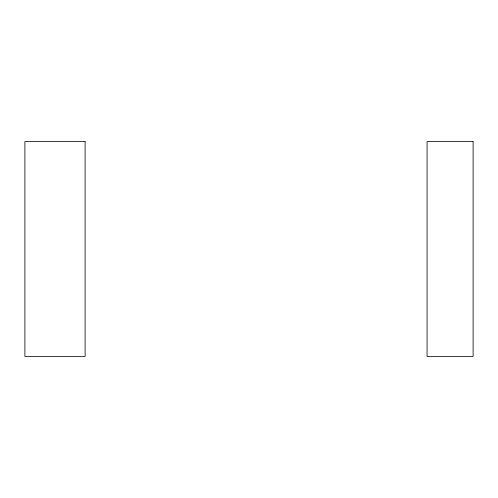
<?xml version="1.0" encoding="UTF-8"?>
<svg xmlns="http://www.w3.org/2000/svg" width="498" height="498" viewBox="0 0 498 498"><rect width="100%" height="100%" fill="white"/><g stroke="black" fill="none" stroke-linecap="round" stroke-linejoin="round"><path stroke-width="0.75" d="M85.114 141.606L24.9 141.606L24.9 356.394L85.114 356.394L85.114 141.606M473.1 141.606L427.072 141.606L427.072 356.394L473.1 356.394L473.1 141.606"/></g></svg>
